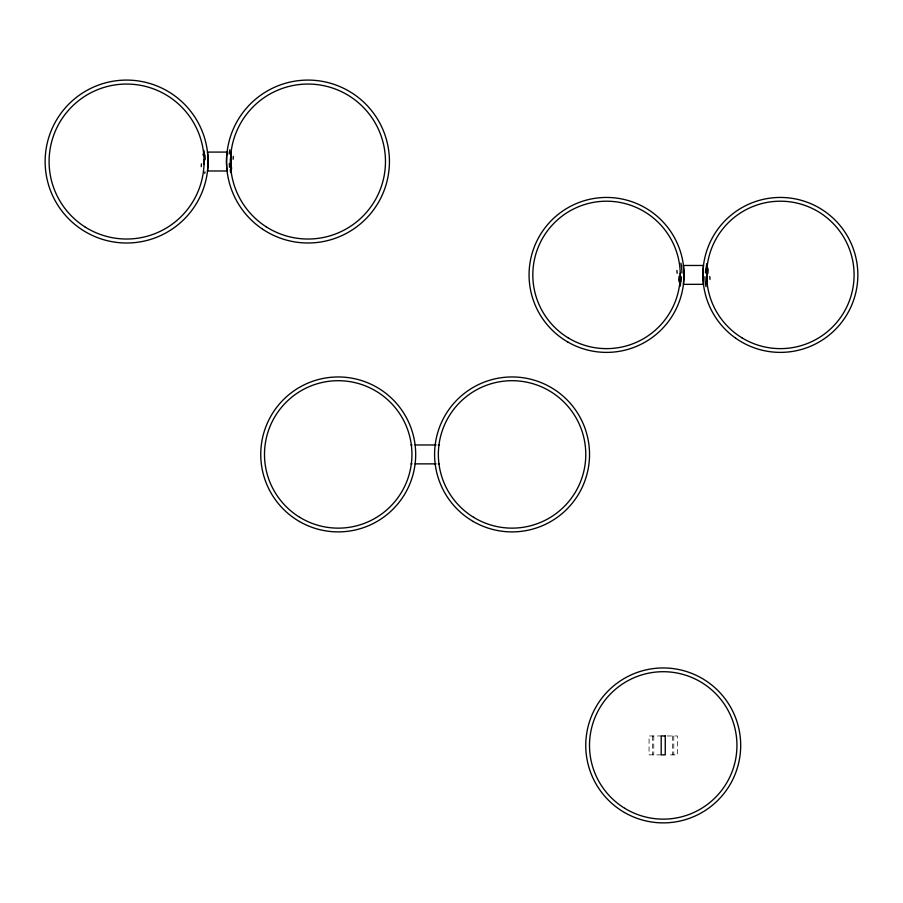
<?xml version="1.0" encoding="UTF-8"?>
<svg xmlns="http://www.w3.org/2000/svg" width="903" height="903" viewBox="0 0 903 903"><rect width="100%" height="100%" fill="white"/><g stroke="black" fill="none" stroke-linecap="round" stroke-linejoin="round"><path stroke-width="0.68" stroke-dasharray="4.51 3.39" d="M661.899 735.968L649.054 735.968L649.054 754.863L661.899 754.863M667.125 735.968L677.397 735.968L677.397 754.863L667.125 754.863M673.785 735.968L673.785 754.863M672.667 735.968L672.667 754.863M653.772 735.968L653.772 754.863M652.666 735.968L652.666 754.863"/><path stroke-width="1.35" d="M680.23 276.623L680.23 273.169M706.677 273.203L706.677 276.657M204.022 164.538L204.055 159.831M230.547 158.544L230.502 163.251M706.891 269.015L706.947 268.428M703.482 265.505L702.906 274.918L703.482 284.321L683.436 284.366L684.011 274.918L683.436 265.505M231.066 152.088L231.066 170.983M683.436 265.471L703.482 265.471M707.263 265.471L707.263 284.366M410.967 444.976L411.96 444.976M415.12 444.976L436.138 444.976M438.316 444.976L439.309 444.976M410.967 463.871L411.96 463.871M415.12 463.871L436.138 463.871M438.316 463.871L439.309 463.871M230.796 168.489L230.716 167.54M203.762 154.594L203.852 155.655M710.006 279.377A19.076 1.851 85.7 0 1 709.769 276.521M706.293 267.232A13.579 2.844 -88.3 0 1 706.812 263.597M681.415 276.837A23.264 8.353 -90 0 1 681.11 281.668M680.625 282.594A13.579 2.844 -88.3 0 1 680.106 286.228M676.911 270.448A19.076 1.851 85.7 0 1 677.148 273.304M679.158 279.941A13.579 1.242 -85.6 0 1 678.988 281.691M679 276.397A23.264 5.949 -89 0 1 678.842 279.874M680.896 263.191A19.076 6.637 89.9 0 1 681.934 273.09M707.749 269.895A13.579 1.242 -85.6 0 1 707.918 268.135M707.918 273.428A23.264 5.949 -89 0 1 708.076 269.952M706.011 286.646A19.076 6.637 89.9 0 1 704.972 276.736M705.503 272.988A23.264 8.353 -90 0 1 705.807 268.157M231.619 168.85A14.087 1.434 86 0 1 231.461 167.168M229.181 153.995A19.11 6.253 -89.8 0 1 229.836 149.763M230.728 170.204A59.914 40.217 89.1 0 1 230.637 169.346M233.121 159.255A19.11 2.043 -86.1 0 1 233.335 156.411M229.52 167.292A24.595 8.827 90 0 1 229.328 163.454M230.637 172.608A14.087 2.799 88.2 0 1 230.242 169.595M204.981 171.942A19.11 6.253 -89.8 0 1 204.733 173.32M201.448 163.827A19.11 2.043 -86.1 0 1 201.222 166.66M204.958 154.842A24.595 8.827 90 0 1 205.241 159.628M202.938 154.232A14.087 1.434 86 0 1 203.017 154.989M203.92 150.474A14.087 2.799 88.2 0 1 204.326 153.487M207.837 167.213L207.487 170.983L227.082 170.983A59.914 43.976 -89.9 0 1 226.698 155.869L227.082 152.088L207.487 152.088A59.914 43.976 -89.9 0 1 207.871 167.213A81.451 81.451 0 0 1 81.044 229.069A81.451 81.451 0 0 1 90.864 88.336A81.451 81.451 0 0 1 207.837 167.213M665.251 735.968L661.199 735.968L661.199 754.863L665.251 754.863L665.251 735.968M624.492 812.508A77.477 77.477 0 0 0 740.697 745.415A77.477 77.477 0 0 0 624.492 678.322A77.477 77.477 0 0 0 624.492 812.508M624.741 808.298A73.719 73.719 0 0 0 736.916 747.312A73.719 73.719 0 0 0 628.014 680.659A73.719 73.719 0 0 0 624.741 808.298M735.764 338.253A77.477 77.477 0 0 0 857.534 281.871A77.477 77.477 0 0 0 747.831 204.609A77.477 77.477 0 0 0 735.764 338.253M741.894 337.79A73.719 73.719 0 0 0 854.069 276.803A73.719 73.719 0 0 0 745.167 210.151A73.719 73.719 0 0 0 741.894 337.79M567.795 342.011A77.477 77.477 0 0 0 684.011 274.918A77.477 77.477 0 0 0 567.795 207.825A77.477 77.477 0 0 0 567.795 342.011M568.055 337.79A73.719 73.719 0 0 0 680.23 276.803A73.719 73.719 0 0 0 571.328 210.151A73.719 73.719 0 0 0 568.055 337.79M84.724 226.755A77.5 77.5 0 0 0 203.988 165.181A77.5 77.5 0 0 0 91.034 92.682A77.5 77.5 0 0 0 84.724 226.755M262.446 229.069A81.451 81.451 0 0 0 389.238 167.213A81.451 81.451 0 0 0 272.266 88.336A81.451 81.451 0 0 0 262.446 229.069M266.125 226.755A77.5 77.5 0 0 0 385.389 165.181A77.5 77.5 0 0 0 272.435 92.682A77.5 77.5 0 0 0 266.125 226.755M299.48 521.516A77.477 77.477 0 0 0 415.685 454.423A77.477 77.477 0 0 0 299.48 387.331A77.477 77.477 0 0 0 299.48 521.516M299.728 517.295A73.719 73.719 0 0 0 411.915 456.32A73.719 73.719 0 0 0 303.002 389.656A73.719 73.719 0 0 0 299.728 517.295M473.319 521.516A77.477 77.477 0 0 0 589.535 454.423A77.477 77.477 0 0 0 473.319 387.331A77.477 77.477 0 0 0 473.319 521.516M473.578 517.295A73.719 73.719 0 0 0 585.754 456.32A73.719 73.719 0 0 0 476.852 389.656A73.719 73.719 0 0 0 473.578 517.295"/></g></svg>
